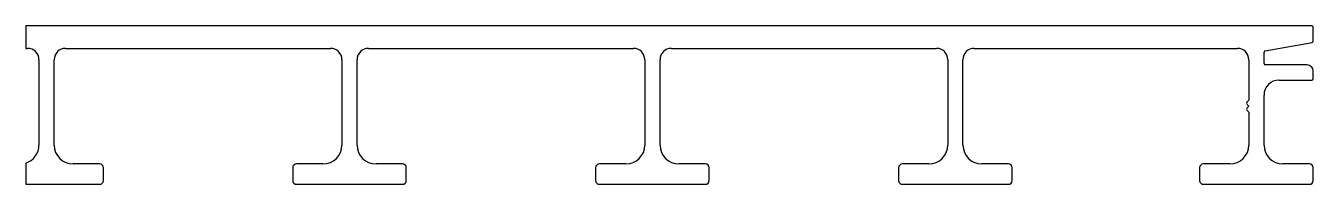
# Model space of a CAD drawing. Extents: x 2704 to 2874, y 1368 to 1389.
import ezdxf

# ---------------------------------------------------------------- set-up
doc = ezdxf.new("R2010")
doc.units = 0
doc.layers.get('0').update_dxf_attribs({"linetype": 'CONTINUOUS'})

msp = doc.modelspace()

# ---------------------------------------------------------------- linework, layer by layer
for p, q in [((2874.2, 1389.34), (2704.4, 1389.34)), ((2704.4, 1389.34), (2704.4, 1386.34)), ((2874.4, 1387.31), (2874.4, 1389.14)), ((2704.4, 1386.34), (2704.65, 1386.34)), ((2709.65, 1386.34), (2744.65, 1386.34)), ((2749.65, 1386.34), (2784.65, 1386.34)), ((2789.65, 1386.34), (2824.65, 1386.34)), ((2829.65, 1386.34), (2864.4, 1386.34)), ((2867.9, 1384.34), (2867.9, 1385.83)), ((2868.07, 1386.02), (2874.24, 1387.11)), ((2706.15, 1384.84), (2706.15, 1373.54)), ((2708.15, 1373.54), (2708.15, 1384.84)), ((2746.15, 1384.84), (2746.15, 1373.54)), ((2748.15, 1373.54), (2748.15, 1384.84)), ((2786.15, 1384.84), (2786.15, 1373.54)), ((2788.15, 1373.54), (2788.15, 1384.84)), ((2826.15, 1384.84), (2826.15, 1373.54)), ((2828.15, 1373.54), (2828.15, 1384.84)), ((2865.9, 1384.84), (2865.9, 1379.5)), ((2873.6, 1384.14), (2868.1, 1384.14)), ((2869.9, 1382.14), (2874.2, 1382.14)), ((2874.4, 1382.34), (2874.4, 1383.34)), ((2865.9, 1379.5), (2865.67, 1379.27)), ((2865.67, 1378.92), (2865.9, 1378.69)), ((2867.9, 1373.54), (2867.9, 1380.14)), ((2865.9, 1378.69), (2865.67, 1378.46)), ((2865.67, 1378.11), (2865.9, 1377.88)), ((2865.9, 1377.88), (2865.9, 1373.54)), ((2704.4, 1371.15), (2704.4, 1368.34)), ((2714.15, 1371.04), (2710.65, 1371.04)), ((2714.65, 1368.84), (2714.65, 1370.54)), ((2739.65, 1370.54), (2739.65, 1368.84)), ((2743.65, 1371.04), (2740.15, 1371.04)), ((2754.15, 1371.04), (2750.65, 1371.04)), ((2754.65, 1368.84), (2754.65, 1370.54)), ((2779.65, 1370.54), (2779.65, 1368.84)), ((2783.65, 1371.04), (2780.15, 1371.04)), ((2794.15, 1371.04), (2790.65, 1371.04)), ((2794.65, 1368.84), (2794.65, 1370.54)), ((2819.65, 1370.54), (2819.65, 1368.84)), ((2823.65, 1371.04), (2820.15, 1371.04)), ((2834.15, 1371.04), (2830.65, 1371.04)), ((2834.65, 1368.84), (2834.65, 1370.54)), ((2859.4, 1370.54), (2859.4, 1368.84)), ((2863.4, 1371.04), (2859.9, 1371.04)), ((2873.9, 1371.04), (2870.4, 1371.04)), ((2874.4, 1368.84), (2874.4, 1370.54)), ((2704.4, 1368.34), (2714.15, 1368.34)), ((2740.15, 1368.34), (2754.15, 1368.34)), ((2780.15, 1368.34), (2794.15, 1368.34)), ((2820.15, 1368.34), (2834.15, 1368.34)), ((2859.9, 1368.34), (2873.9, 1368.34))]:
    msp.add_line(p, q)
for centre, radius, start, end in [((2874.2, 1389.14), 0.2, 0, 90), ((2874.2, 1387.31), 0.2, 280, 360), ((2704.65, 1384.84), 1.5, 0, 90), ((2709.65, 1384.84), 1.5, 90, 180), ((2744.65, 1384.84), 1.5, 0, 90), ((2749.65, 1384.84), 1.5, 90, 180), ((2784.65, 1384.84), 1.5, 0, 90), ((2789.65, 1384.84), 1.5, 90, 180), ((2824.65, 1384.84), 1.5, 0, 90), ((2829.65, 1384.84), 1.5, 90, 180), ((2864.4, 1384.84), 1.5, 0, 90), ((2868.1, 1385.83), 0.2, 100, 180), ((2868.1, 1384.34), 0.2, 180, 270), ((2873.6, 1383.34), 0.8, 0, 90), ((2869.9, 1380.14), 2, 90, 180), ((2874.2, 1382.34), 0.2, 270, 0), ((2865.85, 1379.1), 0.25, 135, 225), ((2865.85, 1378.28), 0.25, 135, 225), ((2703.65, 1373.54), 2.5, 287.4576, 360), ((2710.65, 1373.54), 2.5, 180, 270), ((2743.65, 1373.54), 2.5, 270, 360), ((2750.65, 1373.54), 2.5, 180, 270), ((2783.65, 1373.54), 2.5, 270, 360), ((2790.65, 1373.54), 2.5, 180, 270), ((2823.65, 1373.54), 2.5, 270, 360), ((2830.65, 1373.54), 2.5, 180, 270), ((2863.4, 1373.54), 2.5, 270, 0), ((2870.4, 1373.54), 2.5, 180, 270), ((2714.15, 1370.54), 0.5, 0, 90), ((2740.15, 1370.54), 0.5, 90, 180), ((2754.15, 1370.54), 0.5, 0, 90), ((2780.15, 1370.54), 0.5, 90, 180), ((2794.15, 1370.54), 0.5, 0, 90), ((2820.15, 1370.54), 0.5, 90, 180), ((2834.15, 1370.54), 0.5, 0, 90), ((2859.9, 1370.54), 0.5, 90, 180), ((2873.9, 1370.54), 0.5, 0, 90), ((2714.15, 1368.84), 0.5, 270, 0), ((2740.15, 1368.84), 0.5, 180, 270), ((2754.15, 1368.84), 0.5, 270, 0), ((2780.15, 1368.84), 0.5, 180, 270), ((2794.15, 1368.84), 0.5, 270, 0), ((2820.15, 1368.84), 0.5, 180, 270), ((2834.15, 1368.84), 0.5, 270, 0), ((2859.9, 1368.84), 0.5, 180, 270), ((2873.9, 1368.84), 0.5, 270, 0)]:
    msp.add_arc(centre, radius, start, end)

doc.saveas('drawing.dxf')
